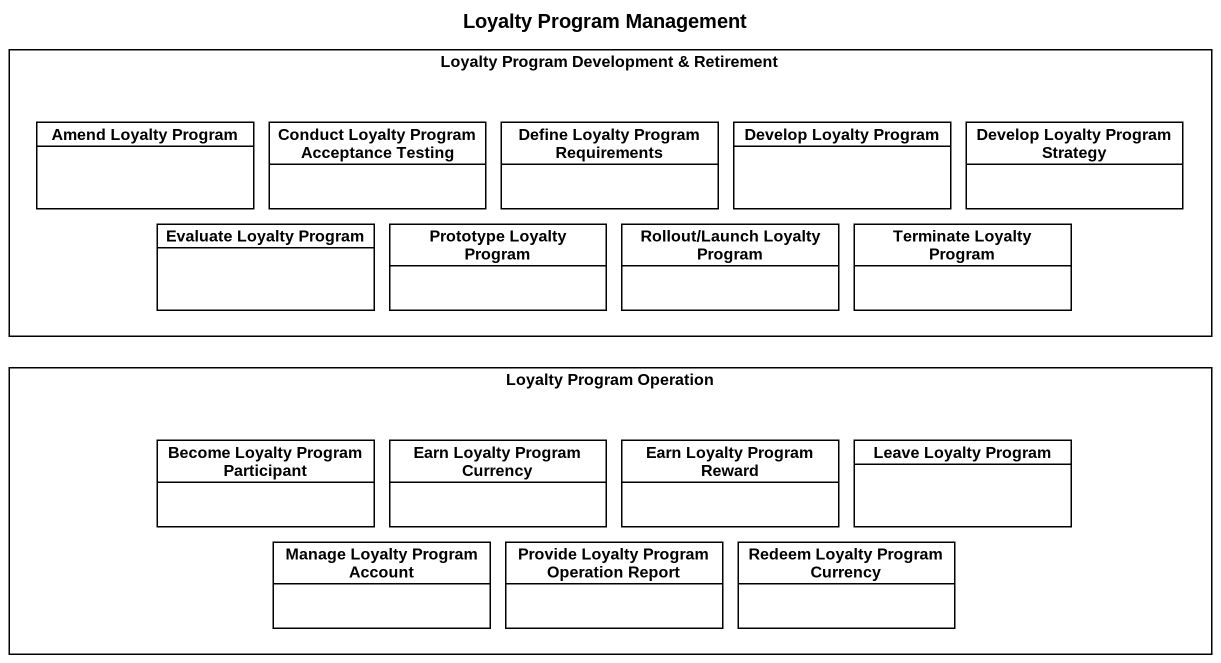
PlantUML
@startuml
title Loyalty Program Management
hide circle
hide empty members
rectangle "Loyalty Program Development & Retirement" as Loyalty_Program_Development {
  class "Amend Loyalty Program" as Amend_Loyalty_Program #FFFFFF
  class "Conduct Loyalty Program Acceptance Testing" as Conduct_Loyalty_Program #FFFFFF
  class "Define Loyalty Program Requirements" as Define_Loyalty_Program #FFFFFF
  class "Develop Loyalty Program" as Develop_Loyalty_Program #FFFFFF
  class "Develop Loyalty Program Strategy" as Develop_Loyalty_Program_2 #FFFFFF
  class "Evaluate Loyalty Program" as Evaluate_Loyalty_Program #FFFFFF
  class "Prototype Loyalty Program" as Prototype_Loyalty_Program #FFFFFF
  class "Rollout/Launch Loyalty Program" as Rollout_Launch_Loyalty #FFFFFF
  class "Terminate Loyalty Program" as Terminate_Loyalty_Program #FFFFFF
}
rectangle "Loyalty Program Operation" as Loyalty_Program_Operation {
  class "Become Loyalty Program Participant" as Become_Loyalty_Program #FFFFFF
  class "Earn Loyalty Program Currency" as Earn_Loyalty_Program #FFFFFF
  class "Earn Loyalty Program Reward" as Earn_Loyalty_Program_Reward #FFFFFF
  class "Leave Loyalty Program" as Leave_Loyalty_Program #FFFFFF
  class "Manage Loyalty Program Account" as Manage_Loyalty_Program #FFFFFF
  class "Provide Loyalty Program Operation Report" as Provide_Loyalty_Program #FFFFFF
  class "Redeem Loyalty Program Currency" as Redeem_Loyalty_Program #FFFFFF
}
@enduml
